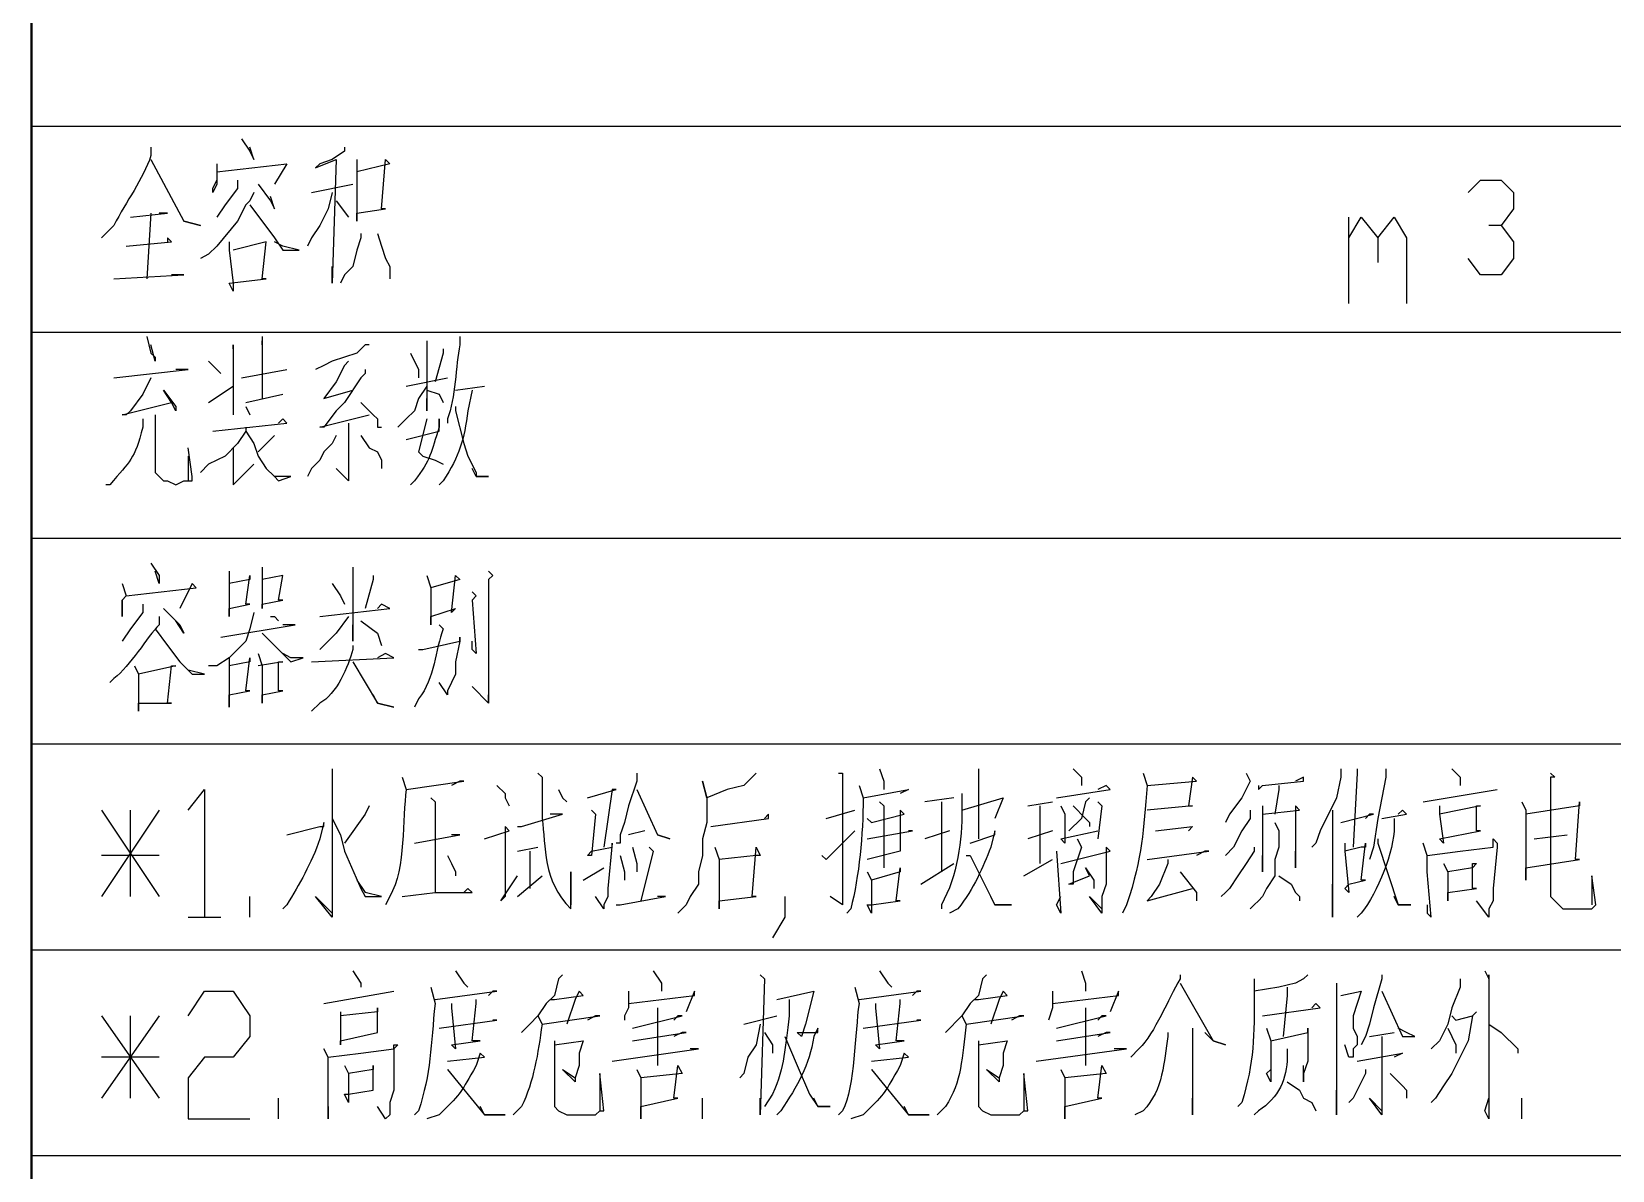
# Model space of a CAD drawing. Header units: millimetres. Extents: x 0 to 822, y 14 to 1153.
# Drawn here: x 569.3 to 638.5, y 991.1 to 1040.9 of the extents above; entities that cross this region are included whole.
import ezdxf

# ---------------------------------------------------------------- set-up
doc = ezdxf.new("R2010")
doc.units = ezdxf.units.MM
doc.layers.add('1', color=7, linetype='Continuous')

msp = doc.modelspace()

# ---------------------------------------------------------------- linework, layer by layer
at = {"layer": '1', "color": 0, "lineweight": 40}
msp.add_lwpolyline([(569.34, 1135.941732), (569.34, 676.221732)], dxfattribs=at)
at = {"layer": '1', "color": 0, "lineweight": 25}
for points in [[(819, 1036.761732), (569.34, 1036.761732)], [(578.52, 1036.221732), (578.88, 1035.681732), (579.06, 1035.321732), (578.88, 1035.861732)], [(583.02, 1035.861732), (583.02, 1035.681732), (582.48, 1035.321732), (581.94, 1035.141732), (581.76, 1034.961732), (582.66, 1035.321732), (582.48, 1029.921732), (582.48, 1030.281732), (582.48, 1030.641732)], [(574.56, 1035.321732), (576, 1032.621732), (576.72, 1032.441732), (576, 1032.621732), (575.82, 1032.981732)], [(577.44, 1035.141732), (577.44, 1034.781732), (577.44, 1034.601732), (577.44, 1034.241732), (577.26, 1033.881732), (577.26, 1034.061732), (577.44, 1034.421732)], [(577.44, 1034.781732), (580.5, 1035.141732), (580.5, 1035.141732), (579.96, 1034.241732)], [(583.56, 1035.321732), (583.56, 1034.781732), (583.56, 1032.621732), (583.56, 1032.981732), (584.82, 1033.161732), (584.64, 1033.161732), (584.82, 1035.321732), (585, 1035.141732), (583.56, 1034.781732)], [(578.34, 1034.421732), (578.34, 1034.061732), (577.8, 1033.341732), (577.44, 1032.801732)], [(579.24, 1034.241732), (579.78, 1033.521732), (579.96, 1033.161732), (579.78, 1033.701732)], [(581.58, 1033.881732), (583.38, 1034.241732)], [(632.16, 1033.881732), (632.7, 1034.421732), (633.6, 1034.421732), (634.14, 1033.881732), (634.14, 1033.161732), (633.6, 1032.441732), (633.06, 1032.441732)], [(579.06, 1033.881732), (578.88, 1033.521732), (578.7, 1033.341732), (578.34, 1032.621732), (577.44, 1031.541732), (577.08, 1031.181732), (576.72, 1031.001732)], [(582.48, 1033.881732), (582.3, 1033.161732), (581.94, 1032.441732), (581.58, 1031.901732), (581.4, 1031.541732)], [(582.66, 1033.521732), (583.2, 1032.801732)], [(573.66, 1032.801732), (575.28, 1032.981732), (575.1, 1032.981732), (574.92, 1032.981732)], [(574.56, 1032.981732), (574.38, 1030.101732)], [(578.88, 1033.341732), (579.96, 1031.901732), (580.32, 1031.361732), (581.04, 1031.361732), (580.32, 1031.541732), (579.96, 1031.721732)], [(626.94, 1029.021732), (626.94, 1032.801732)], [(626.94, 1031.901732), (627.48, 1032.801732), (628.2, 1031.901732), (628.2, 1030.821732)], [(628.2, 1031.901732), (628.92, 1032.801732), (629.46, 1031.901732), (629.46, 1029.021732)], [(583.74, 1032.081732), (583.74, 1031.901732), (583.56, 1031.361732), (583.38, 1030.641732), (583.02, 1030.281732), (582.84, 1029.921732)], [(584.46, 1032.081732), (584.64, 1031.541732), (584.82, 1031.001732), (585, 1030.641732), (585, 1030.461732), (585, 1030.101732)], [(633.6, 1032.441732), (634.14, 1031.721732), (634.14, 1031.001732), (633.6, 1030.281732), (632.7, 1030.281732), (632.16, 1031.001732)], [(573.48, 1031.541732), (575.46, 1031.721732), (575.28, 1031.901732), (575.28, 1031.721732)], [(577.98, 1031.721732), (577.98, 1031.361732), (578.16, 1029.921732), (578.16, 1029.561732), (577.98, 1029.921732), (579.6, 1030.101732), (579.42, 1030.101732), (579.6, 1031.721732), (579.6, 1031.721732), (578.16, 1031.361732)], [(572.94, 1030.101732), (576, 1030.281732), (575.82, 1030.281732), (575.46, 1030.281732)], [(819, 1027.761732), (569.34, 1027.761732)], [(574.38, 1027.581732), (574.56, 1026.861732), (574.74, 1026.681732), (574.74, 1026.501732), (574.56, 1027.221732)], [(578.16, 1027.221732), (578.16, 1027.041732), (578.16, 1027.221732), (578.16, 1024.161732)], [(579.42, 1027.581732), (579.42, 1027.221732), (579.42, 1027.401732), (579.42, 1024.881732)], [(584.1, 1027.221732), (583.92, 1027.221732), (583.56, 1026.861732), (583.02, 1026.681732), (582.48, 1026.501732), (582.12, 1026.321732), (581.76, 1026.141732)], [(586.62, 1027.401732), (586.62, 1027.041732), (586.62, 1024.341732), (586.62, 1024.701732), (586.62, 1024.881732)], [(577.08, 1026.501732), (577.62, 1025.961732)], [(583.2, 1026.501732), (583.02, 1026.321732), (582.66, 1025.601732), (582.12, 1024.881732), (582.12, 1024.881732), (583.38, 1025.241732)], [(585.9, 1026.861732), (586.26, 1026.141732), (586.26, 1025.781732)], [(587.34, 1027.041732), (587.34, 1026.861732), (586.98, 1025.601732)], [(572.94, 1025.781732), (576.18, 1026.141732), (576, 1026.141732), (575.64, 1026.141732)], [(574.56, 1025.781732), (574.2, 1025.061732), (573.66, 1024.341732), (573.48, 1024.161732), (573.3, 1024.161732), (575.46, 1024.701732), (575.1, 1025.241732), (575.64, 1024.521732), (575.64, 1024.341732), (575.46, 1024.701732)], [(578.52, 1025.781732), (580.5, 1026.141732)], [(583.92, 1026.141732), (583.92, 1025.961732), (583.74, 1025.781732), (583.02, 1024.701732), (582.66, 1024.341732), (582.12, 1023.621732), (581.94, 1023.621732), (584.1, 1024.161732)], [(585.72, 1025.421732), (587.52, 1025.781732)], [(577.08, 1024.701732), (578.16, 1025.421732)], [(578.7, 1024.701732), (580.32, 1025.061732)], [(586.62, 1025.421732), (586.26, 1024.881732), (586.08, 1024.341732), (585.72, 1023.981732), (585.36, 1023.621732)], [(586.62, 1025.241732), (587.16, 1025.061732), (587.34, 1024.701732)], [(587.88, 1025.241732), (589.14, 1025.421732)], [(578.7, 1024.521732), (578.88, 1024.161732)], [(583.74, 1024.701732), (584.1, 1024.341732), (584.28, 1024.161732), (584.46, 1023.981732), (584.46, 1023.621732), (584.64, 1023.621732)], [(587.88, 1024.521732), (587.88, 1024.341732), (588.24, 1022.901732), (588.42, 1022.361732), (588.78, 1021.641732), (588.78, 1021.461732), (589.32, 1021.461732), (588.78, 1021.461732), (588.6, 1021.821732)], [(574.74, 1024.161732), (574.74, 1023.981732), (574.74, 1021.641732), (574.92, 1021.461732), (575.1, 1021.281732), (575.28, 1021.281732), (575.64, 1021.101732), (576, 1021.281732), (576.36, 1021.281732), (576.36, 1021.461732), (576.18, 1022.721732)], [(577.26, 1023.441732), (580.5, 1023.801732), (580.32, 1023.981732), (580.14, 1023.801732)], [(583.2, 1023.801732), (583.2, 1023.621732), (583.2, 1021.641732), (583.2, 1021.281732), (583.2, 1021.281732), (582.66, 1021.821732), (583.2, 1021.281732)], [(586.62, 1023.981732), (586.26, 1022.541732), (586.44, 1022.361732), (586.98, 1022.181732), (587.34, 1022.001732)], [(578.7, 1023.621732), (578.7, 1023.441732), (578.34, 1022.901732), (577.8, 1022.361732), (577.08, 1022.001732), (576.72, 1021.641732)], [(578.7, 1023.441732), (579.06, 1022.901732), (579.24, 1022.361732), (579.6, 1021.821732), (579.96, 1021.461732), (580.14, 1021.281732), (580.68, 1021.461732), (579.96, 1021.461732), (579.78, 1021.641732)], [(579.96, 1023.261732), (579.78, 1023.081732), (579.24, 1022.541732)], [(582.66, 1023.261732), (582.48, 1022.901732), (582.12, 1022.541732), (581.94, 1022.181732), (581.58, 1021.821732), (581.4, 1021.461732)], [(583.74, 1023.261732), (584.1, 1022.721732), (584.46, 1022.541732), (584.64, 1022.181732), (584.64, 1021.821732)], [(576.18, 1022.361732), (576.18, 1021.281732)], [(578.16, 1022.721732), (578.16, 1022.541732), (578.16, 1021.101732), (578.16, 1021.101732), (579.06, 1022.001732)], [(819, 1018.761732), (569.34, 1018.761732)], [(574.56, 1017.681732), (574.92, 1017.141732), (574.92, 1016.781732), (574.74, 1017.321732)], [(579.42, 1017.501732), (579.42, 1016.961732), (579.42, 1016.241732), (579.42, 1015.701732), (579.42, 1015.881732), (580.32, 1016.061732), (580.14, 1016.061732), (580.32, 1017.141732), (580.32, 1017.141732), (579.42, 1016.961732)], [(583.38, 1017.501732), (583.38, 1017.141732), (583.38, 1014.261732), (583.38, 1014.621732), (583.38, 1014.981732)], [(573.3, 1016.781732), (573.48, 1016.241732), (573.3, 1016.061732), (573.3, 1015.701732), (573.3, 1015.341732), (573.3, 1015.701732), (573.3, 1016.061732)], [(573.48, 1016.241732), (576.54, 1016.601732), (576.36, 1016.781732), (575.82, 1015.701732)], [(577.98, 1017.321732), (577.98, 1016.961732), (577.98, 1016.601732), (577.98, 1015.341732), (577.98, 1015.701732), (578.88, 1015.881732), (578.7, 1015.881732), (578.88, 1017.141732), (578.88, 1016.961732), (577.98, 1016.781732)], [(582.48, 1016.781732), (582.84, 1016.241732), (583.02, 1015.881732)], [(584.28, 1017.141732), (584.28, 1016.961732), (583.92, 1015.701732)], [(586.62, 1017.141732), (586.8, 1016.601732), (586.8, 1014.981732), (586.8, 1015.341732), (587.88, 1015.701732), (587.7, 1015.521732), (587.88, 1017.141732), (588.06, 1016.961732), (586.8, 1016.601732)], [(589.32, 1017.321732), (589.5, 1017.141732), (589.32, 1016.961732), (589.32, 1011.921732), (589.32, 1011.561732), (588.6, 1012.281732), (589.32, 1011.561732), (589.32, 1011.921732)], [(588.6, 1016.421732), (588.78, 1016.241732), (588.6, 1016.061732), (588.78, 1013.721732), (588.6, 1013.901732), (588.6, 1014.261732)], [(574.2, 1015.881732), (574.2, 1015.521732), (573.66, 1014.801732), (573.3, 1014.261732)], [(575.1, 1015.701732), (575.82, 1014.981732), (576, 1014.621732), (575.64, 1015.161732)], [(579.06, 1015.521732), (578.88, 1014.801732), (578.7, 1014.261732), (578.34, 1013.901732), (577.98, 1013.541732), (577.44, 1013.181732), (577.08, 1013.181732)], [(581.94, 1015.341732), (585, 1015.701732), (584.64, 1015.881732), (584.46, 1015.701732)], [(574.74, 1014.801732), (575.28, 1014.081732), (575.82, 1013.361732), (576.36, 1012.821732), (576.9, 1012.821732), (576.18, 1013.001732), (576, 1013.181732)], [(577.62, 1014.441732), (580.86, 1014.981732), (580.68, 1014.981732), (580.32, 1014.981732)], [(579.78, 1015.341732), (579.96, 1015.341732), (580.14, 1015.161732)], [(583.2, 1015.341732), (582.66, 1014.621732), (582.3, 1014.261732), (581.94, 1013.901732)], [(583.74, 1015.161732), (584.46, 1014.621732), (584.64, 1014.081732)], [(579.42, 1014.621732), (580.68, 1013.361732), (581.22, 1013.541732), (580.68, 1013.541732), (580.32, 1013.721732)], [(586.26, 1013.901732), (586.44, 1013.901732), (588.06, 1014.261732), (588.06, 1014.441732), (588.06, 1014.261732), (587.88, 1013.361732), (587.88, 1012.821732), (587.7, 1012.461732), (587.52, 1012.101732), (587.52, 1011.921732), (587.16, 1012.461732)], [(577.98, 1013.541732), (577.98, 1013.181732), (577.98, 1012.281732), (577.98, 1011.381732), (577.98, 1011.921732), (578.88, 1012.101732), (578.7, 1012.101732), (578.88, 1013.541732), (578.88, 1013.361732), (577.98, 1013.181732)], [(579.24, 1013.721732), (579.42, 1013.181732), (579.42, 1011.561732), (579.42, 1011.921732), (580.32, 1012.101732), (580.14, 1012.101732), (580.14, 1013.361732), (580.32, 1013.361732), (579.24, 1013.181732)], [(581.58, 1013.361732), (585.18, 1013.541732), (584.82, 1013.721732), (584.46, 1013.541732)], [(583.38, 1013.361732), (584.46, 1011.561732), (585.18, 1011.381732), (584.46, 1011.561732), (584.28, 1011.921732)], [(573.84, 1013.181732), (574.02, 1012.821732), (574.02, 1011.561732), (574.02, 1011.201732), (574.02, 1011.561732), (575.46, 1011.561732), (575.28, 1011.561732), (575.46, 1013.181732), (575.64, 1013.181732), (574.02, 1012.821732)], [(819, 1009.761732), (569.34, 1009.761732)], [(582.48, 1008.681732), (582.48, 1008.141732), (582.48, 1002.921732), (582.48, 1002.561732), (582.48, 1002.201732), (581.76, 1003.101732), (582.48, 1002.381732)], [(595.8, 1008.501732), (595.8, 1008.141732), (595.44, 1007.061732), (595.26, 1006.341732), (595.08, 1005.801732), (595.08, 1005.441732), (594.9, 1005.441732)], [(601.02, 1008.501732), (600.84, 1008.321732), (600.48, 1007.961732), (599.76, 1007.781732), (598.86, 1007.421732), (598.68, 1008.141732), (598.86, 1007.421732), (598.86, 1006.341732), (598.68, 1005.621732), (598.68, 1004.901732), (598.5, 1004.181732), (598.5, 1003.641732), (598.14, 1003.101732), (598.14, 1003.101732), (597.96, 1002.741732), (597.6, 1002.381732)], [(604.62, 1008.501732), (604.8, 1008.501732), (604.8, 1008.321732), (604.8, 1008.321732), (604.8, 1002.741732), (604.26, 1003.101732)], [(606.42, 1008.681732), (606.6, 1008.141732), (606.6, 1007.781732)], [(610.74, 1008.681732), (610.74, 1005.621732)], [(614.88, 1008.681732), (615.24, 1008.321732), (615.24, 1007.961732)], [(622.44, 1008.501732), (622.62, 1008.141732), (622.26, 1007.421732), (621.72, 1006.701732), (621.54, 1006.341732)], [(626.58, 1008.681732), (626.58, 1008.321732), (626.4, 1007.421732), (625.68, 1005.981732), (625.5, 1005.441732), (625.32, 1005.261732)], [(627.3, 1008.681732), (627.3, 1008.501732), (627.12, 1005.261732)], [(628.56, 1008.681732), (628.56, 1008.321732), (628.38, 1007.421732), (628.2, 1006.521732), (628.02, 1005.261732), (627.84, 1004.721732)], [(631.44, 1008.681732), (631.8, 1008.321732), (631.8, 1007.961732)], [(635.76, 1008.501732), (635.94, 1008.321732), (635.76, 1008.321732), (635.76, 1007.061732), (635.76, 1004.721732), (635.76, 1003.641732), (635.76, 1003.101732), (635.94, 1002.921732), (636.12, 1002.741732), (636.3, 1002.561732), (636.66, 1002.561732), (637.56, 1002.561732), (637.74, 1002.741732), (637.74, 1002.741732), (637.56, 1004.001732), (637.56, 1002.741732)], [(576.18, 1006.881732), (576.9, 1007.781732), (576.9, 1002.201732)], [(585.72, 1007.781732), (588.24, 1008.141732), (588.06, 1008.141732), (587.7, 1007.961732)], [(589.68, 1007.961732), (590.04, 1007.601732), (590.04, 1007.421732), (590.22, 1007.061732)], [(592.38, 1007.781732), (592.56, 1007.421732), (592.74, 1007.241732)], [(593.64, 1007.421732), (594.9, 1007.781732), (594.72, 1007.781732), (594.36, 1005.261732)], [(595.8, 1007.781732), (596.7, 1005.801732), (597.24, 1005.621732), (596.7, 1005.801732)], [(605.7, 1007.421732), (607.68, 1007.781732), (607.68, 1007.781732), (607.32, 1007.601732)], [(614.16, 1007.421732), (616.5, 1007.781732), (616.32, 1007.961732), (615.96, 1007.781732)], [(618.12, 1007.961732), (620.28, 1008.141732), (620.1, 1008.321732), (619.92, 1007.061732), (620.1, 1007.061732), (618.12, 1006.881732)], [(622.98, 1007.961732), (622.98, 1007.781732), (623.16, 1007.961732), (624.96, 1008.141732), (624.96, 1008.321732), (624.6, 1008.141732)], [(623.88, 1007.961732), (623.88, 1007.781732), (623.7, 1006.701732)], [(630.18, 1007.241732), (633.42, 1007.781732)], [(586.8, 1007.421732), (586.98, 1007.241732), (586.98, 1007.241732), (586.98, 1003.281732)], [(606.42, 1007.241732), (606.6, 1007.061732), (606.6, 1004.361732)], [(609.66, 1007.421732), (608.4, 1007.241732)], [(609.12, 1007.241732), (609.12, 1004.181732)], [(610.02, 1006.881732), (611.82, 1007.421732), (611.82, 1007.421732), (611.46, 1006.521732)], [(612.9, 1007.061732), (613.98, 1007.241732)], [(615.6, 1007.421732), (615.42, 1007.241732), (615.24, 1006.521732), (614.7, 1005.981732)], [(615.96, 1007.241732), (616.14, 1007.061732), (615.96, 1005.621732)], [(634.5, 1007.241732), (634.68, 1006.881732), (634.68, 1006.161732), (634.68, 1005.081732), (634.68, 1003.821732), (634.68, 1004.361732), (637.02, 1004.721732), (636.84, 1004.721732), (637.02, 1007.241732), (637.02, 1007.061732), (634.68, 1006.701732)], [(574.92, 1006.881732), (572.4, 1003.101732)], [(572.4, 1006.881732), (574.92, 1003.101732)], [(573.66, 1003.101732), (573.66, 1006.881732)], [(582.48, 1006.521732), (582.84, 1005.801732), (583.02, 1005.081732), (583.74, 1003.461732), (583.92, 1003.101732), (584.64, 1003.101732), (583.92, 1003.281732)], [(584.1, 1007.061732), (583.92, 1006.701732), (583.02, 1005.441732)], [(590.58, 1006.161732), (590.76, 1006.161732), (590.76, 1006.161732), (592.56, 1006.701732), (592.38, 1006.701732), (592.02, 1006.701732)], [(593.82, 1006.881732), (594, 1006.701732), (594, 1006.701732), (593.82, 1004.901732), (593.64, 1004.901732), (593.82, 1005.081732), (594.72, 1005.261732), (594.72, 1005.441732), (594.54, 1003.461732), (594.54, 1003.101732), (594.36, 1002.741732), (594.36, 1002.561732), (594, 1003.101732)], [(599.04, 1006.161732), (601.56, 1006.521732), (601.56, 1006.701732), (601.38, 1006.521732)], [(604.08, 1006.521732), (605.34, 1006.881732)], [(605.88, 1006.521732), (606.06, 1006.341732), (606.06, 1006.341732), (607.5, 1006.701732), (607.32, 1006.881732), (607.32, 1006.521732), (607.32, 1005.081732), (607.32, 1005.081732), (605.88, 1004.721732)], [(613.44, 1004.541732), (613.44, 1007.061732)], [(614.34, 1007.061732), (614.52, 1006.701732), (614.52, 1005.441732), (614.34, 1005.621732), (615.96, 1005.981732)], [(614.88, 1007.061732), (615.42, 1006.521732), (615.6, 1006.341732), (615.6, 1006.161732)], [(622.62, 1006.881732), (622.62, 1006.521732), (622.26, 1005.981732), (621.9, 1005.261732), (621.54, 1004.901732)], [(623.16, 1007.061732), (623.16, 1006.521732), (623.16, 1004.181732), (623.16, 1004.901732)], [(623.16, 1006.701732), (624.78, 1006.881732), (624.6, 1007.061732), (624.6, 1004.901732), (624.6, 1004.361732), (624.6, 1004.541732), (624.6, 1005.081732)], [(626.22, 1006.881732), (626.22, 1002.741732), (626.22, 1002.201732), (626.22, 1002.741732), (626.22, 1003.641732)], [(626.58, 1006.341732), (628.02, 1006.701732), (627.84, 1006.701732), (627.66, 1006.521732)], [(628.38, 1006.521732), (629.46, 1006.701732), (629.28, 1006.881732), (629.1, 1006.701732)], [(630.9, 1007.061732), (630.9, 1006.701732), (631.08, 1005.441732), (630.9, 1005.621732), (632.7, 1005.981732), (632.52, 1005.981732), (632.52, 1007.061732), (632.7, 1007.061732), (630.9, 1006.701732)], [(586.08, 1005.441732), (588.06, 1005.801732), (587.88, 1005.801732), (587.7, 1005.801732)], [(589.14, 1005.621732), (590.22, 1005.981732), (590.04, 1006.161732), (590.04, 1005.801732), (590.04, 1003.101732), (589.86, 1002.921732), (590.58, 1004.001732)], [(596.16, 1005.981732), (595.44, 1005.801732)], [(603.9, 1004.901732), (604.08, 1004.721732), (604.26, 1004.901732), (605.34, 1005.981732)], [(605.88, 1005.621732), (607.86, 1005.981732), (607.68, 1005.981732)], [(609.48, 1005.981732), (609.48, 1005.981732), (608.4, 1005.621732)], [(613.98, 1005.981732), (612.9, 1005.621732)], [(618.48, 1005.981732), (620.1, 1006.161732), (620.1, 1006.161732), (619.92, 1005.981732)], [(623.7, 1006.341732), (623.88, 1005.981732), (623.88, 1005.801732), (623.88, 1005.261732), (623.7, 1004.721732), (623.7, 1004.361732), (623.7, 1004.001732), (623.34, 1003.461732), (623.16, 1003.101732), (622.98, 1002.921732), (622.8, 1002.741732), (622.62, 1002.561732)], [(635.04, 1005.621732), (636.48, 1005.801732)], [(590.58, 1005.081732), (591.48, 1005.261732)], [(591.12, 1005.081732), (591.12, 1003.461732)], [(595.62, 1005.261732), (595.8, 1004.541732), (595.8, 1004.181732)], [(596.34, 1005.261732), (596.52, 1005.081732), (595.98, 1002.921732)], [(599.22, 1005.261732), (599.4, 1004.721732), (599.4, 1002.561732), (599.4, 1002.921732), (601.02, 1003.101732), (600.84, 1003.101732), (601.02, 1005.261732), (601.2, 1004.901732), (601.02, 1004.901732), (599.4, 1004.721732)], [(614.16, 1005.081732), (614.34, 1002.381732), (614.16, 1002.741732), (614.34, 1003.101732)], [(614.34, 1004.541732), (616.5, 1005.081732), (616.32, 1005.261732), (616.32, 1004.901732), (616.32, 1003.641732), (616.14, 1003.101732), (616.14, 1002.561732), (616.14, 1002.381732), (615.6, 1003.101732), (616.14, 1002.561732)], [(615.06, 1005.621732), (615.24, 1005.261732), (614.88, 1004.181732), (614.88, 1003.641732), (614.7, 1003.641732), (615.6, 1004.001732), (615.42, 1004.361732), (615.78, 1003.821732), (615.78, 1003.461732)], [(618.12, 1004.721732), (620.82, 1005.081732), (620.64, 1005.081732), (620.28, 1004.901732)], [(622.8, 1005.261732), (622.8, 1005.081732), (622.44, 1004.541732), (622.08, 1004.001732), (621.72, 1003.461732), (621.54, 1003.281732), (621.36, 1003.101732)], [(626.76, 1005.441732), (626.76, 1005.261732), (626.76, 1005.081732), (626.94, 1003.281732), (626.76, 1003.461732), (626.94, 1003.641732), (627.66, 1003.821732), (627.48, 1003.821732), (627.66, 1005.441732), (627.66, 1005.261732), (627.48, 1005.261732), (626.76, 1005.081732)], [(628.2, 1005.621732), (628.2, 1005.441732), (629.1, 1002.741732), (629.64, 1002.741732), (629.1, 1002.741732), (628.92, 1003.101732)], [(630.36, 1002.741732), (630.36, 1002.381732), (630.54, 1002.201732), (630.36, 1004.181732), (630.36, 1004.901732), (630.18, 1005.441732)], [(630.36, 1004.901732), (631.8, 1005.081732), (633.24, 1005.261732), (633.24, 1005.621732), (633.42, 1005.441732), (633.42, 1005.261732), (633.24, 1003.461732), (633.24, 1002.921732), (633.06, 1002.561732), (633.06, 1002.201732), (632.52, 1002.921732)], [(574.92, 1004.901732), (572.4, 1004.901732)], [(587.52, 1004.901732), (587.7, 1004.541732), (587.88, 1004.181732), (587.88, 1004.001732)], [(593.46, 1003.821732), (594.36, 1004.361732)], [(595.08, 1004.901732), (595.26, 1004.181732), (595.26, 1003.821732)], [(605.88, 1004.181732), (606.06, 1003.821732), (606.06, 1002.381732), (605.88, 1002.741732), (606.06, 1002.741732), (607.32, 1002.921732), (607.14, 1002.921732), (607.32, 1004.361732), (607.32, 1004.181732), (607.32, 1004.181732), (606.06, 1003.821732)], [(608.22, 1003.641732), (609.66, 1004.541732)], [(610.2, 1004.901732), (610.38, 1004.901732), (611.46, 1002.741732), (612.18, 1002.741732), (611.46, 1002.741732), (611.28, 1003.101732)], [(612.72, 1004.001732), (613.98, 1004.721732)], [(619.02, 1004.721732), (619.02, 1004.541732), (618.66, 1003.641732), (618.3, 1003.101732), (618.12, 1002.921732), (620.1, 1003.461732)], [(631.08, 1004.541732), (631.26, 1004.181732), (631.26, 1002.921732), (631.26, 1003.281732), (631.26, 1003.281732), (632.52, 1003.461732), (632.34, 1003.461732), (632.34, 1004.541732), (632.52, 1004.541732), (632.34, 1004.361732), (631.26, 1004.181732)], [(583.56, 1003.821732), (583.92, 1003.281732)], [(590.58, 1003.101732), (591.66, 1004.001732)], [(619.56, 1004.181732), (620.28, 1003.281732), (620.28, 1003.101732), (620.28, 1002.921732)], [(623.88, 1004.001732), (624.42, 1003.641732), (624.6, 1003.281732), (624.78, 1003.101732), (624.78, 1002.921732)], [(578.88, 1002.201732), (578.88, 1003.101732)], [(585.54, 1003.101732), (586.98, 1003.281732), (588.6, 1003.281732), (588.42, 1003.461732), (588.24, 1003.281732)], [(594.9, 1002.741732), (594.9, 1002.741732), (595.08, 1002.741732), (597.06, 1003.101732), (596.88, 1003.101732), (596.7, 1003.101732)], [(602.28, 1003.101732), (602.28, 1002.201732), (601.74, 1001.301732)], [(576.18, 1002.201732), (577.62, 1002.201732)], [(819, 1000.761732), (569.34, 1000.761732)], [(583.38, 999.861732), (583.74, 999.321732), (583.74, 999.141732)], [(587.88, 999.861732), (588.24, 999.321732), (588.42, 999.141732)], [(592.56, 999.681732), (592.38, 999.501732), (592.2, 998.781732), (591.84, 998.421732), (591.48, 997.881732), (591.12, 997.521732), (590.76, 997.161732)], [(596.52, 999.861732), (596.88, 999.321732), (596.88, 999.141732), (596.88, 998.961732)], [(601.2, 999.681732), (601.38, 999.501732), (601.38, 999.501732), (601.2, 993.561732), (601.2, 993.921732), (601.2, 994.281732)], [(606.42, 999.861732), (606.78, 999.321732), (606.96, 999.141732)], [(611.1, 999.681732), (610.92, 999.501732), (610.74, 998.781732), (610.38, 998.421732), (610.02, 997.881732), (609.3, 997.161732)], [(615.24, 999.861732), (615.42, 999.321732), (615.42, 999.141732), (615.42, 998.961732)], [(625.14, 999.681732), (624.96, 999.501732), (624.6, 999.321732), (623.88, 999.141732), (622.8, 998.961732)], [(628.38, 999.681732), (628.38, 999.501732), (628.02, 998.241732), (627.84, 997.521732), (627.66, 996.981732), (627.48, 996.621732)], [(631.8, 999.501732), (631.8, 999.141732), (631.44, 998.241732), (631.26, 997.521732), (630.9, 996.801732), (630.54, 996.441732)], [(632.88, 999.861732), (633.06, 999.501732), (633.06, 999.681732), (633.06, 993.381732), (632.88, 993.741732), (633.06, 994.281732)], [(576.18, 997.881732), (576.9, 998.961732), (578.16, 998.961732), (578.88, 997.881732), (578.88, 996.981732), (578.16, 996.081732), (576.9, 996.081732), (576.18, 995.181732), (576.18, 993.381732), (578.88, 993.381732)], [(582.12, 998.421732), (585.18, 998.961732)], [(586.98, 998.601732), (589.68, 998.961732), (589.5, 998.961732), (589.32, 998.781732)], [(592.02, 998.601732), (592.2, 998.601732), (593.46, 998.781732), (593.28, 998.961732), (593.1, 998.601732), (592.74, 997.521732)], [(595.44, 998.961732), (595.44, 998.241732), (595.26, 997.881732), (595.26, 997.701732)], [(595.44, 998.421732), (598.32, 998.781732), (598.32, 998.961732), (597.96, 998.061732)], [(605.52, 998.601732), (608.22, 998.961732), (608.04, 998.961732), (607.86, 998.781732)], [(610.56, 998.601732), (610.74, 998.601732), (612, 998.781732), (611.82, 998.961732), (611.64, 998.601732), (611.28, 997.521732)], [(613.98, 998.961732), (613.98, 998.601732), (613.98, 998.241732), (613.8, 997.701732)], [(613.98, 998.421732), (616.86, 998.781732), (616.86, 998.961732), (616.5, 998.061732)], [(619.56, 999.321732), (621, 996.801732), (621.54, 996.621732), (621, 996.801732), (620.64, 997.161732)], [(624.24, 999.141732), (624.24, 998.781732), (624.06, 996.981732)], [(626.4, 999.321732), (626.4, 998.781732), (626.4, 993.561732), (626.4, 993.921732), (626.4, 994.641732)], [(626.58, 998.781732), (627.48, 998.961732), (627.48, 998.961732), (627.12, 997.881732), (627.12, 997.521732), (627.12, 997.341732), (627.3, 996.981732), (627.3, 996.621732), (627.12, 996.441732), (627.12, 996.081732), (626.94, 996.081732), (626.76, 996.621732)], [(628.38, 998.961732), (629.28, 996.981732), (629.82, 996.981732), (629.46, 997.161732), (629.1, 997.341732)], [(582.84, 998.061732), (582.84, 997.701732), (582.84, 996.621732), (582.84, 996.801732), (584.46, 997.161732), (584.46, 997.161732), (584.46, 998.241732), (584.46, 998.061732), (582.84, 997.881732)], [(587.7, 998.421732), (587.7, 998.241732), (587.88, 996.441732), (587.7, 996.621732), (588.96, 996.801732), (588.6, 996.801732), (588.78, 998.421732), (588.78, 998.601732)], [(596.7, 998.241732), (596.7, 995.721732)], [(606.24, 998.421732), (606.24, 998.241732), (606.42, 996.441732), (606.24, 996.621732), (607.5, 996.801732), (607.14, 996.801732), (607.32, 998.421732), (607.32, 998.601732)], [(615.42, 998.241732), (615.42, 995.721732)], [(623.16, 997.881732), (625.68, 998.241732), (625.5, 998.421732), (625.32, 998.241732)], [(574.92, 997.881732), (572.4, 994.281732)], [(572.4, 997.881732), (574.92, 994.281732)], [(573.66, 994.281732), (573.66, 997.881732)], [(587.16, 997.341732), (589.68, 997.701732), (589.5, 997.701732), (589.5, 997.701732)], [(591.66, 997.521732), (594.18, 997.881732), (594, 997.881732), (593.64, 997.701732)], [(595.62, 997.341732), (597.78, 997.881732), (597.6, 997.881732), (597.42, 997.701732)], [(601.2, 997.521732), (601.02, 996.621732), (600.66, 996.081732), (600.48, 995.361732), (600.3, 995.181732)], [(600.48, 997.521732), (601.92, 997.881732)], [(605.7, 997.341732), (608.22, 997.701732), (608.04, 997.701732), (608.04, 997.701732)], [(610.2, 997.521732), (612.72, 997.881732), (612.54, 997.881732), (612.18, 997.701732)], [(614.16, 997.341732), (616.32, 997.881732), (616.14, 997.881732), (615.96, 997.701732)], [(631.44, 997.881732), (631.62, 997.701732), (632.34, 997.881732), (632.52, 998.061732), (632.34, 997.881732), (632.16, 996.801732), (631.44, 995.361732), (631.08, 994.821732), (631.08, 994.821732), (630.72, 994.281732), (630.54, 994.101732)], [(633.06, 997.521732), (633.6, 997.161732), (634.32, 996.441732), (634.32, 996.261732)], [(592.2, 996.801732), (592.2, 994.281732), (592.2, 993.921732), (592.38, 993.741732), (592.74, 993.561732), (592.74, 993.561732), (593.1, 993.561732), (593.46, 993.561732), (594, 993.561732), (594.18, 993.741732), (594.36, 993.741732), (594.18, 995.361732), (594.18, 993.741732)], [(592.2, 996.621732), (593.46, 996.801732), (593.46, 996.801732), (593.28, 996.261732), (593.28, 995.721732), (593.1, 995.181732), (593.1, 995.001732), (592.56, 995.541732), (593.1, 995.181732)], [(595.62, 996.801732), (597.96, 997.161732), (597.78, 997.161732), (597.42, 996.981732)], [(601.38, 997.161732), (601.74, 996.621732), (601.74, 996.261732)], [(602.28, 996.981732), (602.82, 995.721732), (603.36, 994.461732), (603.72, 993.921732), (604.26, 993.921732), (603.72, 993.921732), (603.54, 994.281732)], [(610.74, 996.801732), (610.74, 994.281732), (610.74, 993.921732), (610.92, 993.741732), (611.28, 993.561732), (611.28, 993.561732), (611.64, 993.561732), (612, 993.561732), (612.54, 993.561732), (612.72, 993.741732), (612.9, 993.741732), (612.72, 995.361732), (612.72, 993.741732)], [(610.74, 996.621732), (612, 996.801732), (612, 996.801732), (611.82, 996.261732), (611.82, 995.721732), (611.64, 995.181732), (611.64, 995.001732), (611.1, 995.541732), (611.64, 995.181732)], [(614.16, 996.801732), (614.16, 996.801732), (616.5, 997.161732), (616.32, 997.161732), (615.96, 996.981732)], [(620.1, 997.341732), (620.1, 993.561732), (620.1, 994.281732)], [(623.34, 997.341732), (623.52, 996.801732), (623.52, 995.001732), (623.34, 995.361732), (623.52, 995.541732)], [(623.52, 996.801732), (625.14, 997.161732), (625.14, 997.341732), (625.14, 995.901732), (624.96, 995.361732), (624.96, 995.001732), (624.96, 995.361732), (624.96, 995.721732)], [(627.84, 996.981732), (628.92, 997.161732)], [(628.38, 996.981732), (628.38, 994.101732), (628.38, 993.741732), (628.38, 993.561732), (627.84, 994.281732), (628.38, 993.741732)], [(631.26, 997.341732), (631.44, 996.981732), (631.62, 996.621732), (631.62, 996.261732)], [(574.92, 996.081732), (572.4, 996.081732)], [(582.3, 993.921732), (582.3, 993.561732), (582.3, 993.381732), (582.3, 995.361732), (582.3, 996.081732), (582.12, 996.441732)], [(582.3, 996.081732), (583.74, 996.261732), (585.18, 996.441732), (585.18, 996.621732), (585.36, 996.621732), (585.18, 996.441732), (585.18, 994.641732), (585, 994.101732), (585, 993.561732), (584.82, 993.381732), (584.46, 993.921732)], [(594.72, 995.901732), (598.5, 996.441732), (598.5, 996.441732), (598.14, 996.441732)], [(613.26, 995.901732), (617.22, 996.441732), (617.04, 996.441732), (616.68, 996.441732)], [(627.3, 995.901732), (629.28, 996.261732), (629.28, 996.261732), (628.92, 996.081732)], [(583.02, 995.721732), (583.2, 995.361732), (583.2, 994.101732), (583.02, 994.461732), (583.2, 994.461732), (584.28, 994.641732), (584.28, 994.641732), (584.28, 995.721732), (584.28, 995.721732), (584.28, 995.541732), (583.2, 995.361732)], [(587.52, 995.541732), (587.52, 995.541732), (589.14, 993.561732), (590.04, 993.561732), (589.86, 993.561732), (589.14, 993.561732), (588.96, 993.921732)], [(595.8, 995.541732), (595.98, 995.181732), (595.98, 993.381732), (595.98, 993.921732), (597.6, 994.281732), (597.42, 994.281732), (597.6, 995.721732), (597.78, 995.361732), (595.98, 995.181732)], [(606.06, 995.541732), (606.06, 995.541732), (607.68, 993.561732), (608.58, 993.561732), (608.4, 993.561732), (607.68, 993.561732), (607.5, 993.921732)], [(614.34, 995.541732), (614.52, 995.181732), (614.52, 993.381732), (614.52, 993.921732), (616.14, 994.281732), (615.96, 994.281732), (616.14, 995.721732), (616.32, 995.361732), (614.52, 995.181732)], [(627.66, 995.541732), (627.66, 995.361732), (627.3, 994.641732), (627.12, 994.281732), (626.94, 994.101732)], [(628.74, 995.361732), (629.28, 994.821732), (629.46, 994.641732), (629.46, 994.281732)], [(624.24, 995.001732), (624.78, 994.641732), (624.96, 994.281732), (625.32, 994.101732), (625.5, 993.741732)], [(580.14, 993.381732), (580.14, 994.281732)], [(598.68, 993.381732), (598.68, 994.281732)], [(634.5, 993.381732), (634.5, 994.281732)], [(819, 991.761732), (569.34, 991.761732)]]:
    msp.add_lwpolyline(points, dxfattribs=at)
for points, knots in [([(574.56, 1035.861732), (574.56, 1035.861732), (574.56, 1035.501732), (574.56, 1035.501732), (574.2, 1034.421732), (573.48, 1033.521732), (572.94, 1032.441732), (572.94, 1032.441732), (572.4, 1031.901732), (572.4, 1031.901732)], [0, 0, 0, 0, 1, 1, 1, 2, 2, 2, 3, 3, 3, 3]), ([(588.06, 1027.581732), (588.06, 1027.581732), (588.06, 1027.221732), (588.06, 1027.221732), (587.88, 1026.321732), (587.88, 1024.881732), (587.52, 1023.981732), (587.52, 1023.981732), (587.52, 1023.801732), (587.52, 1023.801732)], [0, 0, 0, 0, 1, 1, 1, 2, 2, 2, 3, 3, 3, 3]), ([(588.6, 1025.241732), (588.6, 1025.241732), (588.42, 1024.341732), (588.42, 1024.341732), (588.24, 1023.081732), (588.06, 1022.361732), (587.34, 1021.281732), (587.34, 1021.281732), (587.16, 1021.101732), (587.16, 1021.101732)], [0, 0, 0, 0, 1, 1, 1, 2, 2, 2, 3, 3, 3, 3]), ([(574.2, 1023.981732), (574.2, 1023.981732), (574.2, 1023.621732), (574.2, 1023.621732), (573.84, 1022.181732), (573.66, 1022.181732), (572.76, 1021.101732), (572.76, 1021.101732), (572.58, 1021.101732), (572.58, 1021.101732)], [0, 0, 0, 0, 1, 1, 1, 2, 2, 2, 3, 3, 3, 3]), ([(585.72, 1023.081732), (585.72, 1023.081732), (587.16, 1023.441732), (587.16, 1023.441732), (587.16, 1023.441732), (587.16, 1023.981732), (587.16, 1023.981732), (587.16, 1023.981732), (587.16, 1023.621732), (587.16, 1023.621732), (586.8, 1022.541732), (586.8, 1022.181732), (586.08, 1021.281732), (586.08, 1021.281732), (585.9, 1021.101732), (585.9, 1021.101732)], [0, 0, 0, 0, 1, 1, 1, 2, 2, 2, 3, 3, 3, 4, 4, 4, 5, 5, 5, 5]), ([(574.92, 1015.341732), (574.92, 1015.341732), (574.92, 1014.981732), (574.92, 1014.981732), (574.38, 1014.441732), (573.66, 1013.181732), (572.94, 1012.641732), (572.94, 1012.641732), (572.76, 1012.461732), (572.76, 1012.461732)], [0, 0, 0, 0, 1, 1, 1, 2, 2, 2, 3, 3, 3, 3]), ([(587.16, 1014.981732), (587.16, 1014.981732), (587.34, 1014.801732), (587.34, 1014.801732), (586.98, 1013.901732), (586.98, 1012.641732), (586.26, 1011.741732), (586.26, 1011.741732), (586.08, 1011.381732), (586.08, 1011.381732)], [0, 0, 0, 0, 1, 1, 1, 2, 2, 2, 3, 3, 3, 3]), ([(583.38, 1014.081732), (583.38, 1014.081732), (583.38, 1013.901732), (583.38, 1013.901732), (583.2, 1013.181732), (582.66, 1011.921732), (581.94, 1011.561732), (581.94, 1011.561732), (581.58, 1011.201732), (581.58, 1011.201732)], [0, 0, 0, 0, 1, 1, 1, 2, 2, 2, 3, 3, 3, 3]), ([(591.48, 1008.501732), (591.48, 1008.501732), (591.66, 1008.321732), (591.66, 1008.321732), (591.66, 1008.321732), (591.66, 1008.321732), (591.66, 1008.321732), (591.66, 1008.321732), (591.66, 1006.521732), (591.66, 1006.521732), (591.84, 1005.261732), (591.66, 1003.821732), (592.92, 1002.561732), (592.92, 1002.561732), (592.92, 1002.561732), (592.92, 1002.561732), (592.92, 1002.561732), (592.92, 1004.181732), (592.92, 1004.181732), (592.92, 1004.181732), (592.92, 1002.741732), (592.92, 1002.741732)], [0, 0, 0, 0, 1, 1, 1, 2, 2, 2, 3, 3, 3, 4, 4, 4, 5, 5, 5, 6, 6, 6, 7, 7, 7, 7]), ([(617.94, 1008.501732), (617.94, 1008.501732), (618.12, 1007.961732), (618.12, 1007.961732), (617.94, 1005.981732), (617.94, 1004.901732), (617.22, 1002.741732), (617.22, 1002.741732), (617.04, 1002.381732), (617.04, 1002.381732)], [0, 0, 0, 0, 1, 1, 1, 2, 2, 2, 3, 3, 3, 3]), ([(585.54, 1008.321732), (585.54, 1008.321732), (585.72, 1007.781732), (585.72, 1007.781732), (585.54, 1006.521732), (585.72, 1004.361732), (585, 1003.101732), (585, 1003.101732), (584.82, 1002.741732), (584.82, 1002.741732)], [0, 0, 0, 0, 1, 1, 1, 2, 2, 2, 3, 3, 3, 3]), ([(605.52, 1007.961732), (605.52, 1007.961732), (605.7, 1007.421732), (605.7, 1007.421732), (605.7, 1005.801732), (605.52, 1004.001732), (605.16, 1002.561732), (605.16, 1002.561732), (604.98, 1002.381732), (604.98, 1002.381732)], [0, 0, 0, 0, 1, 1, 1, 2, 2, 2, 3, 3, 3, 3]), ([(610.02, 1007.601732), (610.02, 1007.601732), (610.02, 1006.881732), (610.02, 1006.881732), (610.02, 1005.621732), (609.84, 1004.001732), (609.12, 1002.741732), (609.12, 1002.741732), (609.12, 1002.561732), (609.12, 1002.561732)], [0, 0, 0, 0, 1, 1, 1, 2, 2, 2, 3, 3, 3, 3]), ([(628.92, 1006.521732), (628.92, 1006.521732), (628.92, 1006.161732), (628.92, 1006.161732), (628.92, 1005.081732), (628.2, 1003.281732), (627.48, 1002.381732), (627.48, 1002.381732), (627.3, 1002.201732), (627.3, 1002.201732)], [0, 0, 0, 0, 1, 1, 1, 2, 2, 2, 3, 3, 3, 3]), ([(580.5, 1005.801732), (580.5, 1005.801732), (581.94, 1006.161732), (581.94, 1006.161732), (581.94, 1006.161732), (582.12, 1006.161732), (582.12, 1006.161732), (582.12, 1006.161732), (582.12, 1006.341732), (582.12, 1006.341732), (582.12, 1006.341732), (581.94, 1005.621732), (581.94, 1005.621732), (581.58, 1004.541732), (581.04, 1003.641732), (580.5, 1002.741732), (580.5, 1002.741732), (580.32, 1002.561732), (580.32, 1002.561732)], [0, 0, 0, 0, 1, 1, 1, 2, 2, 2, 3, 3, 3, 4, 4, 4, 5, 5, 5, 6, 6, 6, 6]), ([(610.38, 1005.441732), (610.38, 1005.441732), (611.46, 1005.801732), (611.46, 1005.801732), (611.46, 1005.801732), (611.46, 1005.981732), (611.46, 1005.981732), (611.46, 1005.981732), (611.28, 1005.261732), (611.28, 1005.261732), (610.92, 1004.361732), (610.56, 1003.461732), (609.84, 1002.561732), (609.84, 1002.561732), (609.48, 1002.381732), (609.48, 1002.381732)], [0, 0, 0, 0, 1, 1, 1, 2, 2, 2, 3, 3, 3, 4, 4, 4, 5, 5, 5, 5]), ([(619.56, 999.681732), (619.56, 999.681732), (619.56, 999.501732), (619.56, 999.501732), (619.02, 998.601732), (618.48, 997.161732), (617.76, 996.441732), (617.76, 996.441732), (617.4, 996.081732), (617.4, 996.081732)], [0, 0, 0, 0, 1, 1, 1, 2, 2, 2, 3, 3, 3, 3]), ([(622.8, 999.501732), (622.8, 999.501732), (622.8, 998.961732), (622.8, 998.961732), (622.8, 996.981732), (622.8, 995.901732), (622.26, 994.101732), (622.26, 994.101732), (622.08, 993.921732), (622.08, 993.921732)], [0, 0, 0, 0, 1, 1, 1, 2, 2, 2, 3, 3, 3, 3]), ([(586.8, 999.141732), (586.8, 999.141732), (586.98, 998.421732), (586.98, 998.421732), (586.8, 996.621732), (586.8, 995.361732), (586.26, 993.741732), (586.26, 993.741732), (586.08, 993.561732), (586.08, 993.561732)], [0, 0, 0, 0, 1, 1, 1, 2, 2, 2, 3, 3, 3, 3]), ([(601.92, 998.601732), (601.92, 998.601732), (603.54, 998.961732), (603.54, 998.961732), (603.54, 998.961732), (603.54, 998.961732), (603.54, 998.961732), (603.54, 998.961732), (603.18, 997.521732), (603.18, 997.521732), (603.18, 997.521732), (603, 996.981732), (603, 996.981732), (603, 996.981732), (602.82, 997.161732), (602.82, 997.161732), (602.82, 997.161732), (603.72, 997.161732), (603.72, 997.161732), (603.72, 997.161732), (603.72, 997.341732), (603.72, 997.341732), (603.72, 997.341732), (603.54, 996.981732), (603.54, 996.981732), (603.36, 995.721732), (602.82, 994.821732), (602.1, 993.741732), (602.1, 993.741732), (601.92, 993.561732), (601.92, 993.561732)], [0, 0, 0, 0, 1, 1, 1, 2, 2, 2, 3, 3, 3, 4, 4, 4, 5, 5, 5, 6, 6, 6, 7, 7, 7, 8, 8, 8, 9, 9, 9, 10, 10, 10, 10]), ([(605.34, 999.141732), (605.34, 999.141732), (605.52, 998.421732), (605.52, 998.421732), (605.34, 997.161732), (605.34, 994.821732), (604.8, 993.741732), (604.8, 993.741732), (604.62, 993.561732), (604.62, 993.561732)], [0, 0, 0, 0, 1, 1, 1, 2, 2, 2, 3, 3, 3, 3]), ([(602.46, 998.601732), (602.46, 998.601732), (602.46, 997.881732), (602.46, 997.881732), (602.28, 996.441732), (602.28, 995.721732), (601.74, 994.461732), (601.74, 994.461732), (601.38, 993.921732), (601.38, 993.921732)], [0, 0, 0, 0, 1, 1, 1, 2, 2, 2, 3, 3, 3, 3]), ([(591.48, 997.881732), (591.48, 997.881732), (591.66, 997.521732), (591.66, 997.521732), (591.48, 996.261732), (591.3, 995.001732), (590.76, 993.921732), (590.76, 993.921732), (590.4, 993.561732), (590.4, 993.561732)], [0, 0, 0, 0, 1, 1, 1, 2, 2, 2, 3, 3, 3, 3]), ([(610.02, 997.881732), (610.02, 997.881732), (610.2, 997.521732), (610.2, 997.521732), (610.02, 996.081732), (610.02, 995.001732), (609.3, 993.921732), (609.3, 993.921732), (608.94, 993.561732), (608.94, 993.561732)], [0, 0, 0, 0, 1, 1, 1, 2, 2, 2, 3, 3, 3, 3]), ([(619.02, 997.161732), (619.02, 997.161732), (619.02, 996.981732), (619.02, 996.981732), (618.84, 995.901732), (618.84, 994.641732), (617.94, 993.741732), (617.94, 993.741732), (617.58, 993.561732), (617.58, 993.561732)], [0, 0, 0, 0, 1, 1, 1, 2, 2, 2, 3, 3, 3, 3]), ([(587.52, 995.901732), (587.52, 995.901732), (589.14, 996.081732), (589.14, 996.081732), (589.14, 996.081732), (588.96, 996.261732), (588.96, 996.261732), (588.96, 996.261732), (588.78, 995.721732), (588.78, 995.721732), (588.06, 994.461732), (588.24, 994.641732), (587.16, 993.561732), (587.16, 993.561732), (586.62, 993.381732), (586.62, 993.381732)], [0, 0, 0, 0, 1, 1, 1, 2, 2, 2, 3, 3, 3, 4, 4, 4, 5, 5, 5, 5]), ([(606.06, 995.901732), (606.06, 995.901732), (607.68, 996.081732), (607.68, 996.081732), (607.68, 996.081732), (607.5, 996.261732), (607.5, 996.261732), (607.5, 996.261732), (607.32, 995.721732), (607.32, 995.721732), (606.6, 994.461732), (606.78, 994.641732), (605.7, 993.561732), (605.7, 993.561732), (605.16, 993.381732), (605.16, 993.381732)], [0, 0, 0, 0, 1, 1, 1, 2, 2, 2, 3, 3, 3, 4, 4, 4, 5, 5, 5, 5]), ([(624.24, 996.441732), (624.24, 996.441732), (624.24, 996.081732), (624.24, 996.081732), (624.24, 995.181732), (623.88, 994.281732), (622.98, 993.741732), (622.98, 993.741732), (622.8, 993.561732), (622.8, 993.561732)], [0, 0, 0, 0, 1, 1, 1, 2, 2, 2, 3, 3, 3, 3])]:
    msp.add_open_spline(points, degree=3, knots=knots, dxfattribs=at)

doc.saveas('drawing.dxf')
